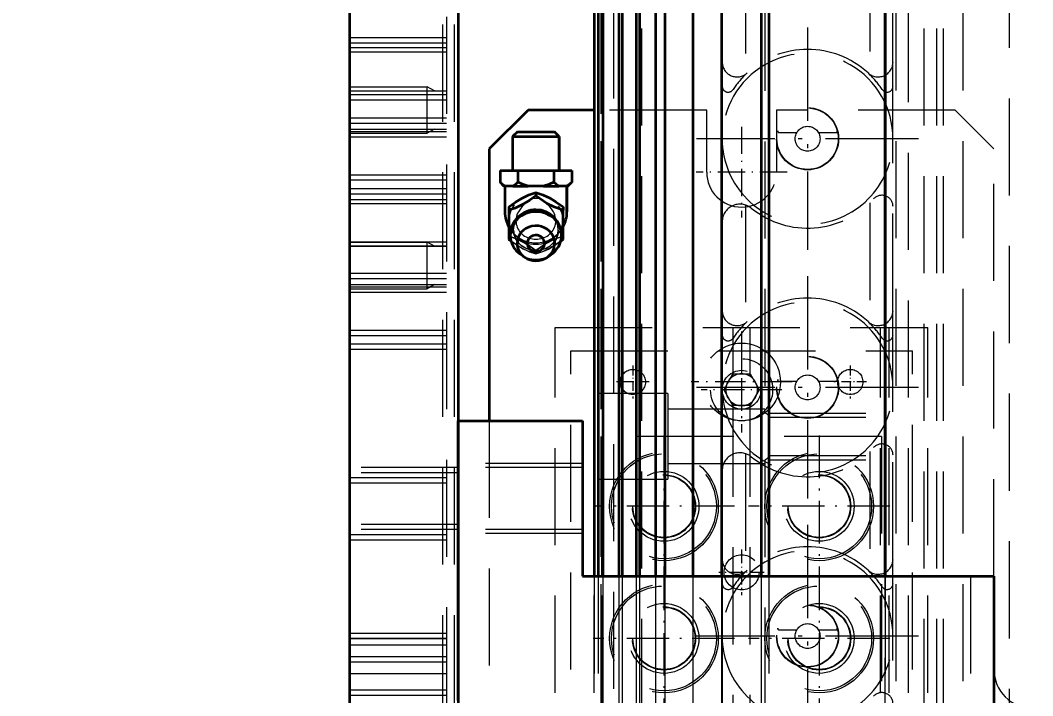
# Model space of a CAD drawing. Header units: millimetres. Extents: x -10155 to 20189, y -25550 to -22580.
# Drawn here: x -8059.9 to -7929.4, y -23258.4 to -23171.5 of the extents above; entities that cross this region are included whole.
import ezdxf

# ---------------------------------------------------------------- set-up
doc = ezdxf.new("R2010")
doc.units = ezdxf.units.MM
for name, pattern in [('CENTER-HOKUTO', [23, 20, -1, 1, -1]), ('DASHDOT', [18.5, 12, -3, 0.5, -3]), ('HIDDEN-HOKUTO', [3.8, 2.5, -1.3])]:
    doc.linetypes.add(name, pattern=pattern)
doc.layers.add('AM_7', color=2, linetype='CENTER-HOKUTO', lineweight=30)
doc.layers.add('AM_HID', color=1, linetype='HIDDEN-HOKUTO', lineweight=25)
doc.layers.add('word_dim', color=253, linetype='Continuous')
doc.styles.get("Standard").update_dxf_attribs({"font": 'romans.shx', "bigfont": 'bigfont.shx'})
doc.dimstyles.new('RS-1-5', dxfattribs={"dimscale": 5, "dimtxt": 3.5, "dimasz": 3, "dimexe": 1, "dimexo": 0, "dimgap": 1, "dimtad": 3, "dimdsep": 46, "dimtxsty": 'Standard', "dimblk1": 'OPEN', "dimblk2": 'OPEN', "dimsah": 1, "dimcen": 0, "dimclrd": 256, "dimclre": 256, "dimclrt": 3, "dimadec": 0, "dimazin": 0, "dimtfac": 1, "dimtmove": 0, "dimatfit": 3, "dimldrblk": 'OPEN', "dimfxl": 0, "dimtolj": 1, "dimtzin": 0, "dimarcsym": 0})

# ---------------------------------------------------------------- blocks, each defined once
blk = doc.blocks.new('_Open')
at = {"color": 0, "lineweight": -2}
for p, q in [((-1, 0.1667), (0, 0)), ((-1, -0.1667), (0, 0)), ((0, 0), (-1, 0))]:
    blk.add_line(p, q, dxfattribs=at)
blk = doc.blocks.new('*D756')
at = {"layer": 'DEFPOINTS', "color": 0, "ltscale": 2}
for p in [(-8113.45, -22930), (-8466.55, -23986), (-7767.44, -23986)]:
    blk.add_point(p, dxfattribs=at)
at = {"layer": 'word_dim', "lineweight": -2, "ltscale": 2}
for p, q in [((-8113.45, -22930), (-8471.55, -22930)), ((-8466.55, -22945), (-8466.55, -23971)), ((-7767.44, -23986), (-8471.55, -23986))]:
    blk.add_line(p, q, dxfattribs=at)
at = {"layer": 'word_dim', "lineweight": -2, "ltscale": 2, "xscale": 15, "yscale": 15, "zscale": 15}
for p, rotation in [((-8466.55, -22930), 90), ((-8466.55, -23986), 270)]:
    blk.add_blockref('_Open', p, dxfattribs=dict(at, rotation=rotation))
at = {"layer": 'word_dim', "color": 3, "ltscale": 2, "insert": (-8480.3, -23458), "char_height": 17.5, "attachment_point": 5, "rotation": 90}
blk.add_mtext('\\A1;1056', dxfattribs=at)

msp = doc.modelspace()

# ---------------------------------------------------------------- linework, layer by layer
at = {"color": 7, "lineweight": 35}
for p, q in [((-8003.444, -23048.004), (-8003.444, -23345.504)), ((-8017.444, -23078.004), (-8017.444, -23345.504)), ((-7964.438, -23128.004), (-7964.438, -23243.004)), ((-7963.438, -23128.004), (-7963.438, -23243.004)), ((-7963.438, -23128.004), (-7963.438, -23243.004)), ((-7948.438, -23243.004), (-7948.438, -23128.004)), ((-7948.438, -23128.004), (-7948.438, -23243.004)), ((-7969.538, -23143.763), (-7969.538, -23243.004)), ((-7985.941, -23162.354), (-7985.941, -23243.004)), ((-7985.438, -23162.354), (-7985.438, -23243.004)), ((-7984.812, -23162.354), (-7984.812, -23243.004)), ((-7982.769, -23162.354), (-7982.769, -23243.004)), ((-7982.348, -23162.354), (-7982.348, -23243.004)), ((-7980.517, -23162.354), (-7980.517, -23243.004)), ((-7980.109, -23162.354), (-7980.109, -23243.004)), ((-7978.051, -23162.354), (-7978.051, -23243.004)), ((-7976.817, -23162.354), (-7976.817, -23243.004)), ((-7973.238, -23162.354), (-7973.238, -23243.004)), ((-7999.444, -23188.004), (-7999.444, -23223.003)), ((-8003.444, -23259.004), (-8003.444, -23223.004)), ((-7987.444, -23223.004), (-7987.444, -23243.004)), ((-7987.444, -23243.004), (-7934.444, -23243.004)), ((-7934.444, -23243.004), (-7934.444, -23285.004))]:
    msp.add_line(p, q, dxfattribs=at)
at = {"color": 7, "lineweight": 35, "ltscale": 0.176777}
msp.add_line((-7994.444, -23183.004), (-7999.444, -23188.004), dxfattribs=at)
at = {"color": 7, "lineweight": 35, "ltscale": 0.212543}
msp.add_line((-7985.942, -23183.004), (-7994.444, -23183.004), dxfattribs=at)
at = {"color": 7, "lineweight": 35, "ltscale": 0.021691}
for p, q in [((-7995.824, -23185.804), (-7996.438, -23186.417)), ((-7990.438, -23186.417), (-7991.051, -23185.804))]:
    msp.add_line(p, q, dxfattribs=at)
at = {"color": 7, "lineweight": 35, "ltscale": 0.119324}
msp.add_line((-7995.824, -23185.804), (-7991.051, -23185.804), dxfattribs=at)
at = {"color": 7, "lineweight": 35, "ltscale": 0.109662}
for p, q in [((-7996.438, -23186.417), (-7996.438, -23190.804)), ((-7990.438, -23190.804), (-7990.438, -23186.417))]:
    msp.add_line(p, q, dxfattribs=at)
at = {"color": 7, "lineweight": 35, "ltscale": 0.15}
msp.add_line((-7996.438, -23186.417), (-7990.438, -23186.417), dxfattribs=at)
at = {"color": 7, "lineweight": 35, "ltscale": 0.109663}
msp.add_line((-7990.438, -23186.417), (-7990.438, -23190.804), dxfattribs=at)
at = {"color": 7, "lineweight": 35, "ltscale": 0.057739}
for p, q in [((-7998.057, -23190.804), (-7995.747, -23190.804)), ((-7991.128, -23190.804), (-7988.819, -23190.804))]:
    msp.add_line(p, q, dxfattribs=at)
at = {"color": 7, "lineweight": 35, "ltscale": 0.037531}
for p, q in [((-7998.057, -23190.804), (-7998.057, -23192.305)), ((-7995.747, -23190.804), (-7995.747, -23192.305)), ((-7991.128, -23190.804), (-7991.128, -23192.305)), ((-7988.819, -23190.804), (-7988.819, -23192.305)), ((-7988.819, -23190.804), (-7988.819, -23192.305))]:
    msp.add_line(p, q, dxfattribs=at)
at = {"color": 7, "lineweight": 35, "ltscale": 0.115466}
msp.add_line((-7995.747, -23190.804), (-7991.128, -23190.804), dxfattribs=at)
at = {"color": 7, "lineweight": 35, "ltscale": 0.017639}
for p, q in [((-7997.558, -23192.804), (-7998.057, -23192.305)), ((-7998.057, -23192.305), (-7997.558, -23192.804)), ((-7988.819, -23192.305), (-7989.318, -23192.804))]:
    msp.add_line(p, q, dxfattribs=at)
at = {"color": 7, "lineweight": 35, "ltscale": 0.017635}
msp.add_line((-7989.318, -23192.804), (-7988.819, -23192.305), dxfattribs=at)
at = {"color": 7, "lineweight": 35, "ltscale": 0.004053}
msp.add_line((-7997.558, -23192.804), (-7997.395, -23192.804), dxfattribs=at)
at = {"color": 7, "lineweight": 35, "ltscale": 0.082501}
for p, q in [((-7997.438, -23192.804), (-7997.438, -23196.104)), ((-7989.438, -23196.104), (-7989.438, -23192.804))]:
    msp.add_line(p, q, dxfattribs=at)
at = {"color": 7, "lineweight": 35, "ltscale": 0.012341}
for p, q in [((-7996.902, -23192.804), (-7997.395, -23192.804)), ((-7996.408, -23192.804), (-7996.902, -23192.804)), ((-7989.974, -23192.804), (-7990.467, -23192.804)), ((-7989.48, -23192.804), (-7989.974, -23192.804))]:
    msp.add_line(p, q, dxfattribs=at)
at = {"color": 7, "lineweight": 35, "ltscale": 0.049585}
for p, q in [((-7996.408, -23192.804), (-7994.425, -23192.804)), ((-7992.451, -23192.804), (-7990.467, -23192.804))]:
    msp.add_line(p, q, dxfattribs=at)
at = {"color": 7, "lineweight": 35, "ltscale": 0.024677}
for p, q in [((-7993.438, -23192.804), (-7994.425, -23192.804)), ((-7992.451, -23192.804), (-7993.438, -23192.804))]:
    msp.add_line(p, q, dxfattribs=at)
at = {"color": 7, "lineweight": 35, "ltscale": 0.010809}
for p, q in [((-7993.438, -23193.598), (-7993.438, -23194.031)), ((-7996.938, -23195.472), (-7996.938, -23195.904)), ((-7989.938, -23195.472), (-7989.938, -23195.904))]:
    msp.add_line(p, q, dxfattribs=at)
at = {"color": 7, "lineweight": 35, "ltscale": 0.004059}
msp.add_line((-7989.48, -23192.804), (-7989.318, -23192.804), dxfattribs=at)
at = {"color": 7, "lineweight": 35, "ltscale": 0.0825}
msp.add_line((-7989.438, -23192.804), (-7989.438, -23196.104), dxfattribs=at)
at = {"color": 7, "lineweight": 35, "ltscale": 0.09368}
for p, q in [((-7996.938, -23195.904), (-7996.938, -23199.652)), ((-7989.938, -23199.652), (-7989.938, -23195.904))]:
    msp.add_line(p, q, dxfattribs=at)
at = {"color": 7, "lineweight": 35, "ltscale": 0.009192}
msp.add_line((-7996.644, -23199.872), (-7996.938, -23199.652), dxfattribs=at)
at = {"color": 7, "lineweight": 35, "ltscale": 0.009191}
for p, q in [((-7996.938, -23199.652), (-7996.644, -23199.872)), ((-7990.232, -23199.872), (-7989.938, -23199.652))]:
    msp.add_line(p, q, dxfattribs=at)
at = {"color": 7, "lineweight": 35, "ltscale": 0.015776}
for p, q in [((-7994.878, -23201.964), (-7995.399, -23201.607)), ((-7991.997, -23201.964), (-7991.477, -23201.607))]:
    msp.add_line(p, q, dxfattribs=at)
at = {"color": 7, "lineweight": 35, "ltscale": 0.015782}
msp.add_line((-7994.878, -23201.964), (-7995.399, -23201.607), dxfattribs=at)
at = {"color": 7, "lineweight": 35, "ltscale": 0.015777}
msp.add_line((-7991.997, -23201.964), (-7991.477, -23201.607), dxfattribs=at)
at = {"color": 7, "lineweight": 35, "ltscale": 0.4}
msp.add_line((-8003.444, -23223.004), (-7987.444, -23223.004), dxfattribs=at)
at = {"color": 7, "lineweight": 35}
for points in [[(-7997.395, -23192.804), (-7997.725, -23192.598), (-7998.057, -23192.305)], [(-7995.747, -23192.305), (-7996.079, -23192.598), (-7996.408, -23192.804)], [(-7994.425, -23192.804), (-7995.083, -23192.598), (-7995.747, -23192.305)], [(-7991.128, -23192.305), (-7991.792, -23192.598), (-7992.451, -23192.804)], [(-7990.467, -23192.804), (-7990.796, -23192.598), (-7991.128, -23192.305)], [(-7988.819, -23192.305), (-7989.151, -23192.598), (-7989.48, -23192.804)], [(-7996.938, -23195.472), (-7996.057, -23194.851), (-7995.203, -23194.341), (-7994.352, -23193.934), (-7993.438, -23193.598)], [(-7993.438, -23194.031), (-7994.226, -23194.608), (-7995.146, -23195.183), (-7996.096, -23195.617), (-7996.938, -23195.904)], [(-7993.438, -23193.598), (-7992.557, -23193.92), (-7991.703, -23194.324), (-7990.852, -23194.828), (-7989.938, -23195.472)], [(-7989.938, -23195.904), (-7991.024, -23195.519), (-7992.018, -23195.018), (-7992.478, -23194.725), (-7993.438, -23194.031)]]:
    msp.add_lwpolyline(points, dxfattribs=at)
for centre, radius, start, end in [((-7993.438, -23196.104), 4, 180.00001, 208.95496), ((-7993.438, -23199.146), 3.3, 90, 180.00001), ((-7993.438, -23199.146), 3.3, 0, 90), ((-7993.438, -23196.104), 4, 331.03643, 0), ((-7993.438, -23196.104), 4, 331.04455, 0), ((-7993.3, -23200.159), 0.98, 0.17385, 33.51273)]:
    msp.add_arc(centre, radius, start, end, dxfattribs=at)
for centre, major_axis, ratio, start_param, end_param in [((-7993.438, -23199.146), (3.3, 0), 0.9271839, 6.2831852, 9.4247778), ((-7993.438, -23200.156), (2.424, 0), 0.9271839, 5.3486832, 9.4247778), ((-7993.438, -23199.146), (3.3, 0), 0.9271839, 3.1415925, 4.0760948), ((-7993.438, -23200.156), (-1.117, 0), 0.9271839, 3.6880151, 9.4247778), ((-7993.438, -23199.146), (3.3, 0), 0.9271839, 5.3486832, 6.2831852), ((-7993.438, -23200.156), (2.424, 0), 0.9271839, 3.1415925, 4.0760948), ((-7993.438, -23199.146), (3.3, 0), 0.9271838, 5.3486836, 6.0438886), ((-7993.438, -23199.146), (3.3, 0), 0.9271838, 4.0760944, 4.0846668), ((-7993.438, -23199.146), (3.3, 0), 0.9271838, 5.3301929, 5.3486836), ((-7993.438, -23200.156), (2.424, 0), 0.9271838, 4.0760944, 5.3486836), ((-7993.438, -23200.156), (2.424, 0), 0.9271839, 4.0760948, 5.3486832)]:
    msp.add_ellipse(centre, major_axis=major_axis, ratio=ratio, start_param=start_param, end_param=end_param, dxfattribs=at)
at = {"layer": 'AM_7', "color": 2, "linetype": 'DASHDOT', "lineweight": 13}
for p, q in [((-7958.444, -23172.403), (-7958.444, -23201.003)), ((-7944.144, -23186.703), (-7972.744, -23186.703)), ((-7958.444, -23204.403), (-7958.444, -23233.003)), ((-7944.144, -23218.703), (-7972.744, -23218.703)), ((-7958.444, -23236.403), (-7958.444, -23265.003)), ((-7944.144, -23250.703), (-7972.744, -23250.703))]:
    msp.add_line(p, q, dxfattribs=at)
at = {"layer": 'AM_7', "color": 2, "linetype": 'DASHDOT', "lineweight": 13, "ltscale": 0.292499}
for p, q in [((-7966.944, -23185.154), (-7966.944, -23196.854)), ((-7961.094, -23191.004), (-7972.794, -23191.004))]:
    msp.add_line(p, q, dxfattribs=at)
at = {"layer": 'AM_7', "color": 2, "linetype": 'DASHDOT', "lineweight": 13, "ltscale": 0.325}
for p, q in [((-7966.944, -23211.504), (-7966.944, -23224.504)), ((-7960.444, -23218.004), (-7973.444, -23218.004))]:
    msp.add_line(p, q, dxfattribs=at)
at = {"layer": 'AM_7', "color": 2, "linetype": 'DASHDOT', "lineweight": 13, "ltscale": 0.260001}
msp.add_line((-7966.945, -23213.804), (-7966.945, -23224.204), dxfattribs=at)
at = {"layer": 'AM_7', "color": 2, "linetype": 'DASHDOT', "lineweight": 13, "ltscale": 0.105365}
for p, q in [((-7980.944, -23215.897), (-7980.944, -23220.111)), ((-7952.944, -23215.897), (-7952.944, -23220.111))]:
    msp.add_line(p, q, dxfattribs=at)
at = {"layer": 'AM_7', "color": 2, "linetype": 'DASHDOT', "lineweight": 13, "ltscale": 0.105359}
for p, q in [((-7978.836, -23218.004), (-7983.051, -23218.004)), ((-7950.836, -23218.004), (-7955.051, -23218.004))]:
    msp.add_line(p, q, dxfattribs=at)
at = {"layer": 'AM_7', "color": 2, "linetype": 'DASHDOT', "lineweight": 13, "ltscale": 0.259998}
msp.add_line((-7961.745, -23219.004), (-7972.145, -23219.004), dxfattribs=at)
at = {"layer": 'AM_7', "color": 2, "linetype": 'DASHDOT', "lineweight": 13, "ltscale": 0.455}
for p, q in [((-7976.945, -23224.904), (-7976.945, -23243.104)), ((-7956.945, -23224.904), (-7956.945, -23243.104)), ((-7976.945, -23241.904), (-7976.945, -23260.104)), ((-7956.945, -23241.904), (-7956.945, -23260.104))]:
    msp.add_line(p, q, dxfattribs=at)
at = {"layer": 'AM_7', "color": 2, "linetype": 'DASHDOT', "lineweight": 13, "ltscale": 0.454999}
for p, q in [((-7967.845, -23234.004), (-7986.045, -23234.004)), ((-7947.845, -23234.004), (-7966.045, -23234.004)), ((-7967.845, -23251.004), (-7986.045, -23251.004)), ((-7947.845, -23251.004), (-7966.045, -23251.004))]:
    msp.add_line(p, q, dxfattribs=at)
at = {"layer": 'AM_7', "color": 2, "linetype": 'DASHDOT', "lineweight": 13, "ltscale": 0.146249}
msp.add_line((-7966.945, -23239.579), (-7966.945, -23245.429), dxfattribs=at)
at = {"layer": 'AM_7', "color": 2, "linetype": 'DASHDOT', "lineweight": 13, "ltscale": 0.146252}
msp.add_line((-7964.02, -23242.504), (-7969.87, -23242.504), dxfattribs=at)
at = {"layer": 'AM_HID', "color": 1, "lineweight": 13, "ltscale": 5}
for p, q in [((-7985.092, -23016.004), (-7985.092, -23546.004)), ((-7979.791, -23546.004), (-7979.791, -23016.004)), ((-7947.092, -23016.004), (-7947.092, -23546.004)), ((-7947.092, -23016.004), (-7947.092, -23546.004)), ((-7941.791, -23546.004), (-7941.791, -23016.004)), ((-7941.791, -23546.004), (-7941.791, -23016.004)), ((-7940.941, -23546.004), (-7940.941, -23016.004)), ((-7985.092, -23019.004), (-7985.092, -23546.004)), ((-7979.791, -23546.004), (-7979.791, -23019.004)), ((-7984.812, -23020.004), (-7984.812, -23850.004)), ((-7984.812, -23020.004), (-7984.812, -23850.004)), ((-7984.812, -23020.004), (-7984.812, -23850.004)), ((-7982.769, -23020.004), (-7982.769, -23850.004)), ((-7982.769, -23020.004), (-7982.769, -23850.004)), ((-7982.769, -23020.004), (-7982.769, -23850.004)), ((-7982.348, -23020.004), (-7982.348, -23850.004)), ((-7982.348, -23020.004), (-7982.348, -23850.004)), ((-7982.348, -23020.004), (-7982.348, -23850.004)), ((-7980.517, -23020.004), (-7980.517, -23850.004)), ((-7980.517, -23020.004), (-7980.517, -23850.004)), ((-7980.517, -23020.004), (-7980.517, -23850.004)), ((-7980.109, -23020.004), (-7980.109, -23850.004)), ((-7980.109, -23020.004), (-7980.109, -23850.004)), ((-7980.109, -23020.004), (-7980.109, -23850.004)), ((-7978.051, -23020.004), (-7978.051, -23850.004)), ((-7978.051, -23020.004), (-7978.051, -23850.004)), ((-7978.051, -23020.004), (-7978.051, -23850.004)), ((-7976.817, -23020.004), (-7976.817, -23850.004)), ((-7976.817, -23020.004), (-7976.817, -23850.004)), ((-7976.817, -23020.004), (-7976.817, -23850.004)), ((-7973.238, -23020.004), (-7973.238, -23850.004)), ((-7973.238, -23020.004), (-7973.238, -23850.004)), ((-7973.238, -23020.004), (-7973.238, -23850.004)), ((-7969.538, -23020.004), (-7969.538, -23850.004)), ((-7969.538, -23020.004), (-7969.538, -23850.004)), ((-7969.538, -23020.004), (-7969.538, -23850.004)), ((-7964.438, -23020.004), (-7964.438, -23850.004)), ((-7964.438, -23020.004), (-7964.438, -23850.004)), ((-7964.438, -23020.004), (-7964.438, -23850.004)), ((-7945.438, -23847.004), (-7945.438, -23023.004)), ((-7983.441, -23036.004), (-7983.441, -23546.004)), ((-7943.441, -23546.004), (-7943.441, -23036.004)), ((-8005.444, -23355.504), (-8005.444, -23038.004)), ((-8004.944, -23038.004), (-8004.944, -23355.504)), ((-8003.944, -23355.504), (-8003.944, -23038.004)), ((-7938.444, -23092.004), (-7938.444, -23783.004)), ((-7932.444, -23783.004), (-7932.444, -23092.004)), ((-8017.444, -23259.004), (-8017.444, -23148.504)), ((-7969.444, -23154.703), (-7969.444, -23176.829)), ((-7947.444, -23176.829), (-7947.444, -23154.703)), ((-7966.444, -23163.224), (-7966.444, -23178.441)), ((-7950.444, -23162.964), (-7950.444, -23178.441)), ((-7963.938, -23168.035), (-7963.938, -23221.973)), ((-8017.444, -23173.677), (-8003.444, -23173.677)), ((-8017.444, -23174.353), (-8003.444, -23174.353)), ((-8017.444, -23174.962), (-8003.444, -23174.962)), ((-8017.444, -23175.504), (-8003.444, -23175.504)), ((-7969.444, -23176.829), (-7969.444, -23186.703)), ((-7947.444, -23186.703), (-7947.444, -23176.829)), ((-8017.444, -23180.004), (-8007.444, -23180.004)), ((-8017.444, -23180.545), (-8003.444, -23180.545)), ((-8017.444, -23181), (-8003.444, -23181)), ((-8007.444, -23184.442), (-8007.444, -23180.004)), ((-8006.506, -23180.545), (-8007.444, -23180.004)), ((-8017.444, -23181.677), (-8003.444, -23181.677)), ((-8007.444, -23186.004), (-8007.444, -23181.566)), ((-7971.444, -23183.004), (-7985.942, -23183.004)), ((-7971.444, -23191.004), (-7971.444, -23183.004)), ((-7939.444, -23183.004), (-7962.444, -23183.004)), ((-7962.444, -23183.004), (-7962.444, -23191.004)), ((-7939.444, -23183.004), (-7934.444, -23188.004)), ((-8017.444, -23184.004), (-8003.444, -23184.004)), ((-8017.444, -23184.68), (-8003.444, -23184.68)), ((-8017.444, -23185.462), (-8003.444, -23185.462)), ((-8017.444, -23185.771), (-8003.444, -23185.771)), ((-8017.444, -23186.004), (-8007.444, -23186.004)), ((-8006.506, -23185.462), (-8007.444, -23186.004)), ((-7996.438, -23186.417), (-7995.824, -23185.804)), ((-7991.051, -23185.804), (-7990.438, -23186.417)), ((-7962.209, -23185.903), (-7959.829, -23185.903)), ((-7962.209, -23185.903), (-7959.829, -23185.903)), ((-7957.058, -23185.903), (-7954.678, -23185.903)), ((-7957.058, -23185.903), (-7954.678, -23185.903)), ((-8017.444, -23186.447), (-8003.444, -23186.447)), ((-7996.438, -23186.417), (-7990.438, -23186.417)), ((-7996.438, -23190.804), (-7996.438, -23186.417)), ((-7996.438, -23186.417), (-7990.438, -23186.417)), ((-7996.438, -23186.417), (-7990.438, -23186.417)), ((-7969.444, -23186.703), (-7969.444, -23208.829)), ((-7947.444, -23208.829), (-7947.444, -23186.703)), ((-7934.444, -23243.003), (-7934.444, -23188.004)), ((-8017.444, -23191.327), (-8003.444, -23191.327)), ((-7998.057, -23190.804), (-7998.057, -23192.305)), ((-7995.747, -23190.804), (-7995.747, -23192.305)), ((-7995.747, -23190.804), (-7995.747, -23192.305)), ((-7995.747, -23190.804), (-7995.747, -23192.305)), ((-7991.128, -23190.804), (-7991.128, -23192.305)), ((-7991.128, -23190.804), (-7991.128, -23192.305)), ((-7991.128, -23190.804), (-7991.128, -23192.305)), ((-8017.444, -23192.004), (-8003.444, -23192.004)), ((-8017.444, -23193.094), (-8003.444, -23193.094)), ((-8017.444, -23193.771), (-8003.444, -23193.771)), ((-7997.438, -23196.104), (-7997.438, -23192.804)), ((-7997.438, -23192.804), (-7997.396, -23192.804)), ((-7993.438, -23193.598), (-7993.438, -23194.031)), ((-8017.444, -23194.504), (-8003.444, -23194.504)), ((-8017.444, -23195.045), (-8003.444, -23195.045)), ((-7966.444, -23195.224), (-7966.444, -23210.441)), ((-7950.444, -23194.964), (-7950.444, -23210.441)), ((-8017.444, -23199.962), (-8003.444, -23199.962)), ((-8017.444, -23200.004), (-8007.444, -23200.004)), ((-8017.444, -23200.504), (-8003.444, -23200.504)), ((-8017.444, -23200.545), (-8003.444, -23200.545)), ((-8007.444, -23204.442), (-8007.444, -23200.004)), ((-8006.506, -23200.545), (-8007.444, -23200.004)), ((-8007.444, -23206.004), (-8007.444, -23201.566)), ((-7993.438, -23201.093), (-7993.438, -23201.525)), ((-7993.438, -23201.093), (-7993.438, -23201.525)), ((-8017.444, -23204.004), (-8003.444, -23204.004)), ((-8017.444, -23204.68), (-8003.444, -23204.68)), ((-8017.444, -23205.462), (-8003.444, -23205.462)), ((-8017.444, -23205.771), (-8003.444, -23205.771)), ((-8006.506, -23205.462), (-8007.444, -23206.004)), ((-8017.444, -23206.004), (-8007.444, -23206.004)), ((-8017.444, -23206.447), (-8003.444, -23206.447)), ((-7969.444, -23208.829), (-7969.444, -23218.703)), ((-7947.444, -23218.703), (-7947.444, -23208.829)), ((-7990.945, -23410.004), (-7990.945, -23211.004)), ((-7990.945, -23211.004), (-7942.945, -23211.004)), ((-7985.945, -23410.004), (-7985.945, -23211.004)), ((-7984.855, -23410.004), (-7984.855, -23211.004)), ((-7968.035, -23217.268), (-7968.035, -23211.004)), ((-7965.855, -23217.268), (-7965.855, -23211.004)), ((-7949.035, -23410.004), (-7949.035, -23211.004)), ((-7947.945, -23410.004), (-7947.945, -23211.004)), ((-7942.945, -23410.004), (-7942.945, -23211.004)), ((-8017.444, -23211.327), (-8003.444, -23211.327)), ((-8017.444, -23212.004), (-8003.444, -23212.004)), ((-8017.444, -23213.094), (-8003.444, -23213.094)), ((-8017.444, -23213.771), (-8003.444, -23213.771)), ((-7988.945, -23407.004), (-7988.945, -23214.004)), ((-7988.945, -23214.004), (-7944.945, -23214.004)), ((-7944.945, -23407.004), (-7944.945, -23214.004)), ((-7968.1, -23217.004), (-7969.254, -23219.004)), ((-7965.79, -23217.004), (-7968.1, -23217.004)), ((-7964.636, -23219.004), (-7965.79, -23217.004)), ((-7969.444, -23218.703), (-7969.444, -23240.829)), ((-7962.209, -23217.903), (-7959.829, -23217.903)), ((-7962.209, -23217.903), (-7959.829, -23217.903)), ((-7957.058, -23217.903), (-7954.678, -23217.903)), ((-7957.058, -23217.903), (-7954.678, -23217.903)), ((-7947.444, -23240.829), (-7947.444, -23218.703)), ((-7976.438, -23219.504), (-7985.438, -23219.504)), ((-7976.438, -23219.504), (-7985.438, -23219.504)), ((-7976.438, -23219.504), (-7976.438, -23230.504)), ((-7969.254, -23219.004), (-7968.1, -23221.004)), ((-7965.79, -23221.004), (-7964.636, -23219.004)), ((-7968.1, -23221.004), (-7965.79, -23221.004)), ((-7968.035, -23308.768), (-7968.035, -23220.74)), ((-7965.855, -23308.768), (-7965.855, -23220.74)), ((-7963.938, -23221.504), (-7976.438, -23221.504)), ((-7963.938, -23221.504), (-7976.438, -23221.504)), ((-7963.438, -23222.004), (-7948.438, -23222.004)), ((-7963.438, -23222.004), (-7948.438, -23222.004)), ((-7963.438, -23222.545), (-7948.438, -23222.545)), ((-7963.438, -23222.545), (-7948.438, -23222.545)), ((-7999.444, -23223.003), (-7999.444, -23259.003)), ((-7984.944, -23395.004), (-7984.944, -23225.004)), ((-7948.944, -23225.004), (-7984.944, -23225.004)), ((-7948.944, -23225.004), (-7948.944, -23395.004)), ((-7966.444, -23227.224), (-7966.444, -23242.441)), ((-7963.438, -23227.462), (-7948.438, -23227.462)), ((-7963.438, -23227.462), (-7948.438, -23227.462)), ((-7950.444, -23226.964), (-7950.444, -23242.441)), ((-8003.444, -23229.004), (-8017.444, -23229.004)), ((-8003.444, -23229.004), (-8017.444, -23229.004)), ((-8003.444, -23229.004), (-8017.444, -23229.004)), ((-8003.444, -23229.004), (-8017.444, -23229.004)), ((-8003.444, -23229.004), (-8017.444, -23229.004)), ((-8003.444, -23229.004), (-8017.444, -23229.004)), ((-7987.444, -23228.504), (-8003.444, -23228.504)), ((-7987.444, -23228.504), (-8003.444, -23228.504)), ((-7987.444, -23229.004), (-8003.444, -23229.004)), ((-7987.444, -23229.004), (-8003.444, -23229.004)), ((-7987.444, -23229.004), (-8003.444, -23229.004)), ((-7987.444, -23229.004), (-8003.444, -23229.004)), ((-7976.438, -23228.504), (-7963.938, -23228.504)), ((-7976.438, -23228.504), (-7963.938, -23228.504)), ((-7963.938, -23228.035), (-7963.938, -23281.973)), ((-7963.438, -23228.004), (-7948.438, -23228.004)), ((-7963.438, -23228.004), (-7948.438, -23228.004)), ((-8003.444, -23229.68), (-8017.444, -23229.68)), ((-8003.444, -23229.68), (-8017.444, -23229.68)), ((-8017.444, -23230.317), (-8003.444, -23230.317)), ((-7985.438, -23230.504), (-7976.438, -23230.504)), ((-7985.438, -23230.504), (-7976.438, -23230.504)), ((-8017.444, -23230.994), (-8003.444, -23230.994)), ((-8003.444, -23236.327), (-8017.444, -23236.327)), ((-8003.444, -23236.327), (-8017.444, -23236.327)), ((-8003.444, -23237.004), (-8017.444, -23237.004)), ((-8003.444, -23237.004), (-8017.444, -23237.004)), ((-8003.444, -23237.004), (-8017.444, -23237.004)), ((-8003.444, -23237.004), (-8017.444, -23237.004)), ((-8003.444, -23237.004), (-8017.444, -23237.004)), ((-8003.444, -23237.004), (-8017.444, -23237.004)), ((-7987.444, -23237.004), (-8003.444, -23237.004)), ((-7987.444, -23237.004), (-8003.444, -23237.004)), ((-7987.444, -23237.004), (-8003.444, -23237.004)), ((-7987.444, -23237.004), (-8003.444, -23237.004)), ((-8017.444, -23237.64), (-8003.444, -23237.64)), ((-8017.444, -23238.317), (-8003.444, -23238.317)), ((-7987.444, -23237.504), (-8003.444, -23237.504)), ((-7987.444, -23237.504), (-8003.444, -23237.504)), ((-7969.444, -23240.829), (-7969.444, -23250.703)), ((-7947.444, -23250.703), (-7947.444, -23240.829)), ((-7985.941, -23243.004), (-7985.941, -23259.004)), ((-7985.438, -23243.004), (-7985.438, -23259.004)), ((-7984.812, -23243.004), (-7984.812, -23259.004)), ((-7982.769, -23243.004), (-7982.769, -23259.004)), ((-7982.348, -23243.004), (-7982.348, -23259.004)), ((-7980.517, -23243.004), (-7980.517, -23259.004)), ((-7980.109, -23243.004), (-7980.109, -23259.004)), ((-7978.051, -23243.004), (-7978.051, -23259.004)), ((-7976.817, -23243.004), (-7976.817, -23259.004)), ((-7973.238, -23243.004), (-7973.238, -23259.004)), ((-7969.538, -23243.004), (-7969.538, -23259.004)), ((-7964.438, -23243.004), (-7964.438, -23285.004)), ((-7963.438, -23243.004), (-7963.438, -23285.004)), ((-7963.438, -23243.004), (-7963.438, -23285.004)), ((-7948.438, -23285.004), (-7948.438, -23243.004)), ((-7948.438, -23243.004), (-7948.438, -23285.004)), ((-7937.444, -23243.004), (-7937.444, -23282.003)), ((-7962.209, -23249.903), (-7959.829, -23249.903)), ((-7962.209, -23249.903), (-7959.829, -23249.903)), ((-7957.058, -23249.903), (-7954.678, -23249.903)), ((-7957.058, -23249.903), (-7954.678, -23249.903)), ((-8017.444, -23250.317), (-8003.444, -23250.317)), ((-8017.444, -23250.994), (-8003.444, -23250.994)), ((-8017.444, -23251.004), (-8003.444, -23251.004)), ((-8017.444, -23251.004), (-8003.444, -23251.004)), ((-8017.444, -23251.004), (-8003.444, -23251.004)), ((-8017.444, -23251.004), (-8003.444, -23251.004)), ((-8017.444, -23251.004), (-8003.444, -23251.004)), ((-8017.444, -23251.004), (-8003.444, -23251.004)), ((-7969.444, -23250.703), (-7969.444, -23272.829)), ((-7947.444, -23272.829), (-7947.444, -23250.703)), ((-8017.444, -23251.816), (-8003.444, -23251.816)), ((-8017.444, -23251.816), (-8003.444, -23251.816)), ((-8017.444, -23251.816), (-8003.444, -23251.816)), ((-8017.444, -23251.816), (-8003.444, -23251.816)), ((-8017.444, -23253.33), (-8003.444, -23253.33)), ((-8017.444, -23254.006), (-8003.444, -23254.006)), ((-8017.444, -23255.504), (-8003.444, -23255.504)), ((-8017.444, -23257.64), (-8003.444, -23257.64)), ((-8017.444, -23258.317), (-8003.444, -23258.317))]:
    msp.add_line(p, q, dxfattribs=at)
for points in [[(-7962.261, -23185.687), (-7962.274, -23185.783), (-7962.271, -23185.827), (-7962.209, -23185.903)], [(-7962.209, -23185.903), (-7962.274, -23185.796), (-7962.261, -23185.687)], [(-7954.678, -23185.903), (-7954.616, -23185.825), (-7954.626, -23185.687)], [(-7954.626, -23185.687), (-7954.613, -23185.799), (-7954.624, -23185.855), (-7954.641, -23185.884), (-7954.678, -23185.903)], [(-7997.395, -23192.804), (-7997.707, -23192.612), (-7998.057, -23192.305)], [(-7998.057, -23192.305), (-7997.725, -23192.599), (-7997.395, -23192.804)], [(-7998.057, -23192.305), (-7997.707, -23192.612), (-7997.395, -23192.804)], [(-7995.747, -23192.305), (-7996.079, -23192.599), (-7996.408, -23192.804)], [(-7996.408, -23192.804), (-7996.079, -23192.599), (-7995.747, -23192.305)], [(-7996.408, -23192.804), (-7996.079, -23192.598), (-7995.747, -23192.305)], [(-7995.747, -23192.305), (-7995.083, -23192.599), (-7994.425, -23192.804)], [(-7994.425, -23192.804), (-7995.083, -23192.599), (-7995.747, -23192.305)], [(-7995.747, -23192.305), (-7995.083, -23192.598), (-7994.425, -23192.804)], [(-7992.451, -23192.804), (-7991.792, -23192.599), (-7991.128, -23192.305)], [(-7991.128, -23192.305), (-7991.792, -23192.599), (-7992.451, -23192.804)], [(-7992.451, -23192.804), (-7991.792, -23192.598), (-7991.128, -23192.305)], [(-7991.128, -23192.305), (-7990.796, -23192.599), (-7990.467, -23192.804)], [(-7990.467, -23192.804), (-7990.796, -23192.599), (-7991.128, -23192.305)], [(-7991.128, -23192.305), (-7990.796, -23192.598), (-7990.467, -23192.804)], [(-7989.48, -23192.804), (-7989.151, -23192.599), (-7988.819, -23192.305)], [(-7988.819, -23192.305), (-7989.168, -23192.612), (-7989.48, -23192.804)], [(-7989.48, -23192.804), (-7989.168, -23192.612), (-7988.819, -23192.305)], [(-7993.438, -23193.598), (-7994.318, -23193.92), (-7995.173, -23194.324), (-7996.023, -23194.828), (-7996.938, -23195.472)], [(-7996.938, -23195.904), (-7995.851, -23195.519), (-7994.857, -23195.018), (-7994.397, -23194.725), (-7993.438, -23194.031)], [(-7989.938, -23195.472), (-7990.818, -23194.851), (-7991.673, -23194.341), (-7992.523, -23193.934), (-7993.438, -23193.598)], [(-7993.438, -23194.031), (-7992.649, -23194.608), (-7991.729, -23195.183), (-7990.78, -23195.617), (-7989.938, -23195.904)], [(-7996.322, -23198.473), (-7996.244, -23197.867), (-7996.039, -23197.344), (-7995.694, -23196.844), (-7995.243, -23196.433), (-7994.697, -23196.12), (-7994.036, -23195.913), (-7993.438, -23195.856)], [(-7996.322, -23198.473), (-7996.244, -23197.867), (-7996.039, -23197.344), (-7995.694, -23196.844), (-7995.243, -23196.433), (-7994.697, -23196.12), (-7994.036, -23195.914), (-7993.438, -23195.857)], [(-7990.553, -23198.473), (-7990.632, -23197.867), (-7990.836, -23197.344), (-7991.181, -23196.844), (-7991.633, -23196.433), (-7992.178, -23196.12), (-7992.839, -23195.913), (-7993.438, -23195.856)], [(-7990.553, -23198.473), (-7990.632, -23197.867), (-7990.836, -23197.344), (-7991.181, -23196.844), (-7991.633, -23196.433), (-7992.178, -23196.12), (-7992.839, -23195.914), (-7993.438, -23195.857)], [(-7996.938, -23199.219), (-7996, -23199.564), (-7995.191, -23199.952), (-7994.545, -23200.326), (-7993.438, -23201.093)], [(-7993.438, -23201.093), (-7994.542, -23200.328), (-7995.504, -23199.791), (-7996.171, -23199.494), (-7996.938, -23199.219)], [(-7993.438, -23201.089), (-7994.134, -23201.011), (-7994.786, -23200.785), (-7995.319, -23200.455), (-7995.754, -23200.03), (-7996.082, -23199.518), (-7996.274, -23198.95), (-7996.322, -23198.473)], [(-7996.322, -23198.473), (-7996.244, -23199.078), (-7996.035, -23199.609), (-7995.694, -23200.101), (-7995.238, -23200.516), (-7994.652, -23200.845), (-7993.987, -23201.041), (-7993.438, -23201.089)], [(-7990.553, -23198.473), (-7990.632, -23199.078), (-7990.84, -23199.609), (-7991.181, -23200.101), (-7991.637, -23200.516), (-7992.223, -23200.845), (-7992.889, -23201.041), (-7993.438, -23201.089)], [(-7993.438, -23201.089), (-7992.742, -23201.011), (-7992.089, -23200.785), (-7991.557, -23200.455), (-7991.121, -23200.03), (-7990.794, -23199.518), (-7990.602, -23198.95), (-7990.553, -23198.473)], [(-7993.438, -23201.093), (-7992.333, -23200.328), (-7991.372, -23199.791), (-7990.704, -23199.494), (-7989.938, -23199.219)], [(-7989.938, -23199.219), (-7990.875, -23199.564), (-7991.685, -23199.952), (-7992.33, -23200.326), (-7993.438, -23201.093)], [(-7993.438, -23201.525), (-7994.445, -23201.173), (-7995.063, -23200.891), (-7995.672, -23200.545), (-7996.644, -23199.872)], [(-7996.644, -23199.872), (-7995.742, -23200.5), (-7995.229, -23200.804), (-7994.28, -23201.238), (-7993.438, -23201.525)], [(-7989.938, -23199.652), (-7990.726, -23200.229), (-7991.646, -23200.804), (-7992.596, -23201.238), (-7993.438, -23201.525)], [(-7993.438, -23201.525), (-7992.43, -23201.173), (-7991.812, -23200.891), (-7991.204, -23200.545), (-7990.232, -23199.872)], [(-7962.261, -23217.687), (-7962.274, -23217.783), (-7962.271, -23217.827), (-7962.209, -23217.903)], [(-7962.209, -23217.903), (-7962.274, -23217.796), (-7962.261, -23217.687)], [(-7954.678, -23217.903), (-7954.616, -23217.825), (-7954.626, -23217.687)], [(-7954.626, -23217.687), (-7954.613, -23217.799), (-7954.624, -23217.855), (-7954.641, -23217.884), (-7954.678, -23217.903)], [(-7962.261, -23249.687), (-7962.274, -23249.783), (-7962.271, -23249.827), (-7962.209, -23249.903)], [(-7962.209, -23249.903), (-7962.274, -23249.796), (-7962.261, -23249.687)], [(-7954.678, -23249.903), (-7954.616, -23249.825), (-7954.626, -23249.687)], [(-7954.626, -23249.687), (-7954.613, -23249.799), (-7954.624, -23249.855), (-7954.641, -23249.884), (-7954.678, -23249.903)]]:
    msp.add_lwpolyline(points, dxfattribs=at)
for centre, radius in [((-7958.444, -23186.703), 4), ((-7958.444, -23186.703), 3.95), ((-7958.444, -23186.703), 1.6), ((-7966.944, -23218.004), 5), ((-7958.444, -23218.703), 4), ((-7958.444, -23218.703), 3.95), ((-7966.945, -23219.004), 4), ((-7980.944, -23218.004), 1.621), ((-7966.945, -23219.004), 2.5), ((-7958.444, -23218.703), 1.6), ((-7952.944, -23218.004), 1.621), ((-7976.945, -23234.004), 7), ((-7976.945, -23234.004), 6.75), ((-7956.945, -23234.004), 7), ((-7956.945, -23234.004), 6.75), ((-7976.945, -23234.004), 4.5), ((-7976.945, -23234.004), 4.065), ((-7976.945, -23234.004), 4), ((-7956.945, -23234.004), 4.5), ((-7956.945, -23234.004), 4.065), ((-7956.945, -23234.004), 4), ((-7966.945, -23242.504), 2.25), ((-7976.945, -23251.004), 7), ((-7976.945, -23251.004), 6.75), ((-7956.945, -23251.004), 7), ((-7956.945, -23251.004), 6.75), ((-7976.945, -23251.004), 4.5), ((-7976.945, -23251.004), 4.065), ((-7976.945, -23251.004), 4), ((-7958.444, -23250.703), 4), ((-7958.444, -23250.703), 3.95), ((-7956.945, -23251.004), 4.5), ((-7956.945, -23251.004), 4.065), ((-7956.945, -23251.004), 4), ((-7958.444, -23250.703), 1.6)]:
    msp.add_circle(centre, radius, dxfattribs=at)
for centre, radius, start, end in [((-7958.444, -23186.703), 11, 0, 180.00001), ((-7958.444, -23186.703), 11.5, 47.38889, 132.6111), ((-7967.527, -23176.829), 1.917, 180.00001, 312.61111), ((-7949.36, -23176.829), 1.917, 227.3889, 0), ((-7958.444, -23186.703), 11.5, 134.07921, 146.5367), ((-7958.444, -23186.703), 11.5, 33.46331, 45.92079), ((-7968.677, -23179.939), 0.767, 180.00001, 326.53668), ((-7948.21, -23179.939), 0.767, 213.4633, 0), ((-7958.444, -23186.703), 11, 180.00001, 0), ((-7966.944, -23191.004), 4.5, 180.00001, 360), ((-7948.881, -23195.417), 1.438, 0, 137.65739), ((-7967.144, -23197.415), 2.3, 50.91779, 180.00001), ((-7958.444, -23186.703), 11.5, 230.91778, 317.65739), ((-7993.438, -23196.104), 4, 180.00001, 270), ((-7993.438, -23199.146), 3.3, 90, 180.00001), ((-7993.438, -23199.146), 3.3, 0, 90), ((-7993.438, -23196.104), 4, 208.95496, 270), ((-7993.438, -23196.104), 4, 270, 331.04455), ((-7993.438, -23196.104), 4, 270, 331.03642), ((-7993.575, -23200.159), 0.98, 146.48727, 179.82615), ((-7958.444, -23218.703), 11, 0, 180.00001), ((-7958.444, -23218.703), 11.5, 47.38889, 132.6111), ((-7967.527, -23208.829), 1.917, 180.00001, 312.61111), ((-7949.36, -23208.829), 1.917, 227.3889, 0), ((-7958.444, -23218.703), 11.5, 134.07921, 146.5367), ((-7958.444, -23218.703), 11.5, 33.46331, 45.92079), ((-7968.677, -23211.939), 0.767, 180.00001, 326.53668), ((-7948.21, -23211.939), 0.767, 213.4633, 0), ((-7966.945, -23219.004), 2.05, 90, 270), ((-7966.945, -23219.004), 2.05, 270, 89.99999), ((-7958.444, -23218.703), 11, 180.00001, 0), ((-7965.688, -23225.004), 3.5, 49.99488, 59.99991), ((-7965.688, -23225.004), 3.5, 49.99488, 59.99993), ((-7965.688, -23225.004), 3.5, 49.99488, 59.99991), ((-7965.688, -23225.004), 3.5, 49.99488, 59.99993), ((-7958.444, -23218.703), 11.5, 230.91778, 317.65739), ((-7948.881, -23227.417), 1.438, 0, 137.65739), ((-7967.144, -23229.415), 2.3, 50.91779, 180.00001), ((-7965.688, -23225.004), 3.5, 300.00008, 310.00513), ((-7965.688, -23225.004), 3.5, 300.00009, 310.00512), ((-7965.688, -23225.004), 3.5, 300.00008, 310.00513), ((-7965.688, -23225.004), 3.5, 300.00009, 310.00512), ((-7958.444, -23250.703), 11.5, 47.38889, 132.6111), ((-7958.444, -23250.703), 11, 0, 180.00001), ((-7967.527, -23240.829), 1.917, 180.00001, 312.61111), ((-7949.36, -23240.829), 1.917, 227.3889, 0), ((-7958.444, -23250.703), 11.5, 134.07921, 146.5367), ((-7958.444, -23250.703), 11.5, 33.46331, 45.92079), ((-7968.677, -23243.939), 0.767, 180.00001, 326.53668), ((-7948.21, -23243.939), 0.767, 213.4633, 0), ((-7958.444, -23250.703), 11, 180.00001, 0), ((-7929.444, -23255.004), 5, 180.00001, 270), ((-7948.881, -23259.417), 1.438, 0, 137.65739)]:
    msp.add_arc(centre, radius, start, end, dxfattribs=at)
for centre, major_axis, ratio, start_param, end_param in [((-7993.438, -23197.122), (3.445, 0), 0.9271838, 0.0000001, 6.2831854), ((-7993.438, -23197.122), (3.445, 0), 0.9271839, 6.2831852, 12.5663705), ((-7993.438, -23204.282), (0, 9.9), 0.4040262, 5.6844616, 6.881909), ((-7993.438, -23204.282), (0, 9.9), 0.4040262, 5.6844616, 6.881909), ((-7993.438, -23199.146), (3.3, 0), 0.9271838, 0.0000001, 3.1415928), ((-7993.438, -23197.252), (2.572, 0), 0.9271838, 2.6394689, 6.7853093), ((-7993.438, -23197.252), (2.572, 0), 0.9271839, 2.6394687, 6.785309), ((-7993.438, -23200.156), (2.424, 0), 0.9271838, 0.0000001, 4.0760944), ((-7993.438, -23199.146), (3.3, 0), 0.9271838, 3.1415928, 4.0760944), ((-7993.438, -23200.156), (1.117, 0), 0.9271838, 3.1415928, 8.8783555), ((-7993.438, -23199.146), (3.3, 0), 0.9271838, 6.0438886, 6.2831854), ((-7993.438, -23200.156), (2.424, 0), 0.9271838, 5.3486836, 6.2831854), ((-7993.438, -23199.146), (3.3, 0), 0.9271839, 4.0760948, 5.3486832), ((-7993.438, -23199.146), (3.3, 0), 0.9271838, 4.0846668, 5.3301929)]:
    msp.add_ellipse(centre, major_axis=major_axis, ratio=ratio, start_param=start_param, end_param=end_param, dxfattribs=at)

# ---------------------------------------------------------------- dimensions: what is measured, and where the dimension line sits
at = {"layer": 'word_dim', "ltscale": 2}
dim = msp.add_linear_dim(base=(-8466.547, -23986.004), p1=(-8113.446, -22930.004), p2=(-7767.444, -23986.004), angle=90, dimstyle='RS-1-5', dxfattribs=at)
dim.commit()
dim.dimension.update_dxf_attribs({"geometry": '*D756', "text_midpoint": (-8480.297, -23458.004)})

doc.saveas('drawing.dxf')
